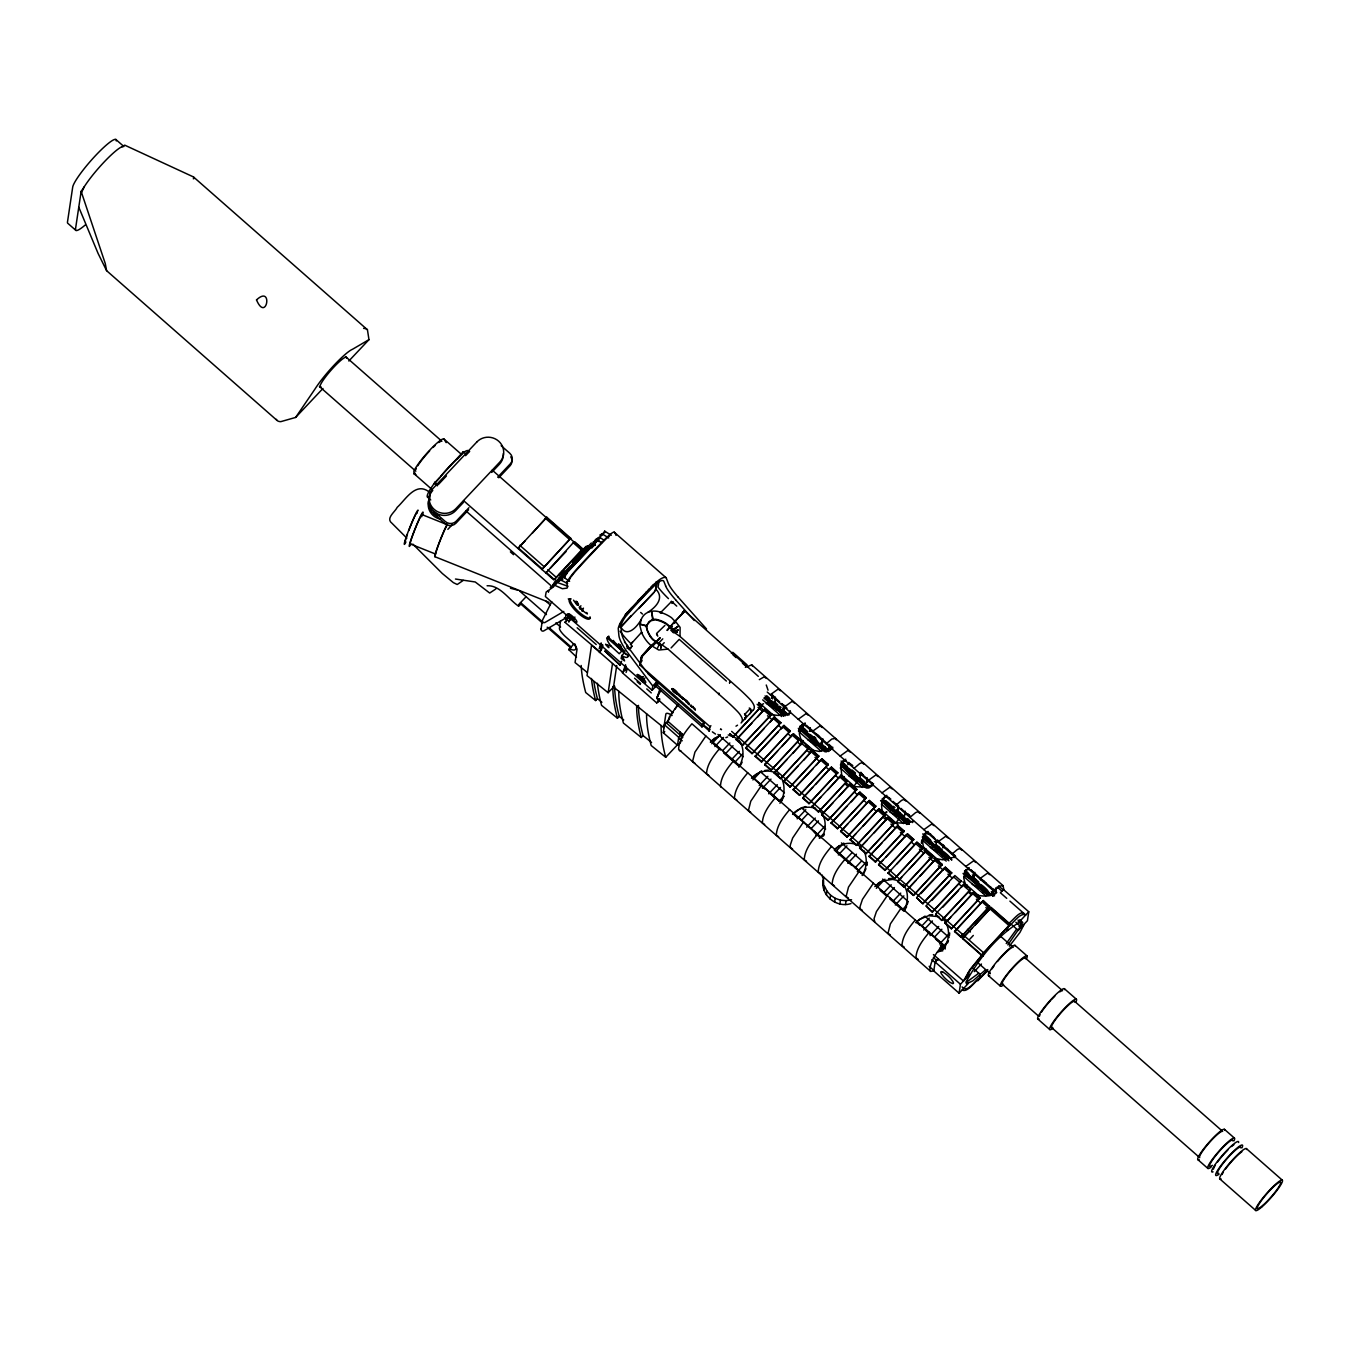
<?xml version="1.0" encoding="UTF-8"?>
<svg xmlns="http://www.w3.org/2000/svg" width="1350" height="1350" viewBox="0 0 1350 1350"><rect width="100%" height="100%" fill="white"/><g stroke="black" fill="none" stroke-linecap="round" stroke-linejoin="round"><path stroke-width="1.5" d="M1003.793 889.346L1003.033 885.617L751.731 664.841L745.369 667.373M709.087 731.329L710.016 726.688L640.086 665.246L641.756 656.775L651.594 645.739L658.766 650.025L668.048 649.114L727.211 701.578A46.558 10.463 43.3 0 1 736.813 710.775L737.319 711.298A7.982 1.789 43.3 0 1 739.462 713.745L739.8 714.201A17.398 3.915 43.3 0 1 742.331 719.415A68.563 15.424 43.3 0 1 741.926 722.014L741.099 722.959M646.447 627.615L646.616 625.624L640.271 624.257L646.583 626.147M832.461 747.512L830.115 750.347L831.465 747.056M850.989 903.572C836.409 908.516 819.686 894.628 823.348 879.289M822.909 884.672L823.787 877.23M579.876 555.458L581.226 553.821M553.23 584.364L555.137 581.276M675.051 691.875L676.232 691.942M921.392 843.429L921.746 839.903M867.004 865.046L867.324 862.194M949.388 935.854L949.708 933.002M573.834 561.026L576.45 558.883L573.109 562.41L578.762 555.981L577.817 556.673M348.84 361.007L368.972 339.66L367.436 329.771L193.472 176.934L124.706 145.142L122.023 146.711A32.602 4.911 -48.7 0 0 84.274 186.739L81.135 191.363L75.516 228.96A32.602 4.911 -48.7 0 0 85.269 224.961M429.368 497.002A30.881 4.641 -48.7 0 1 434.143 483.553L463.269 451.676L466.239 454.292M463.269 451.676L463.337 452.587A30.881 4.641 -48.7 0 1 468.501 452.014M570.729 538.262L541.907 569.447L570.729 538.262L546.801 517.236L517.978 548.421L525.15 540.81M546.801 517.236L532.339 533.183M545.889 572.957L573.227 542.751L574.729 541.772L582.694 548.775L553.871 579.96L463.523 500.58M541.046 629.117L542.312 620.663M548.336 591.688L548.505 590.659M550.901 588.398L551.154 586.761L554.175 584.736A70.47 3.999 -45.9 0 0 559.373 580.787L594.439 543.864M552.369 587.368L552.926 584.854M560.554 620.882L559.423 628.492A9.703 2.177 43.3 0 0 566.241 637.318L571.236 641.706A8.859 1.991 43.3 0 1 577.007 649.451L575.049 662.563L587.284 672.469M566.629 621.034L567.726 618.739M572.788 619.363C578.914 621.844 564.908 611.229 572.788 619.363L574.931 617.085M576.517 657.045L568.974 649.822L573.733 643.866M568.974 649.822L570.932 646.836L548.91 627.48M593.139 544.134L593.477 541.873M591.57 645.148L587.014 675.608L608.141 692.719L613.524 687.015L616.731 665.55M608.141 692.719L612.512 663.542M620.224 627.193L620.764 623.531M621.236 623.514L620.747 626.822C626.67 638.128 636.896 627.362 641.233 619.414C644.743 610.521 655.189 609.255 662.783 613.153A36.197 34.948 12.1 0 1 666.748 614.841L667.997 615.499A34.459 33.261 12.1 0 1 671.558 617.726L674.966 621.304L684.99 611.212L758.312 676.35M641.537 632.441L642.583 634.567A36.197 34.948 12.1 0 0 644.676 638.246L645.469 639.394A34.459 33.261 12.1 0 0 648.084 642.634L651.173 645.773L655.661 641.621L652.303 638.533A27.624 26.595 8.5 0 1 650.329 635.901L650.312 635.867M639.697 665.027L641.385 656.454L651.223 645.418M641.166 661.922L641.722 658.277M640.794 678.898L639.107 676.316L643.731 681.008L640.778 679.084L642.954 676.62M655.56 585.613L656.1 581.934M620.274 627.429L653.737 592.633L655.476 589.95L656.623 582.407M658.901 581.749L658.074 587.216A25.954 4.388 42.8 0 0 668.469 598.624M651.577 645.823L656.033 641.942L661.011 644.676L660.892 648.388L660.673 644.692L661.702 644.676L668.048 649.114M652.759 639.765L655.661 641.621M656.033 641.942L658.884 644.743M660.251 612.967L671.338 601.729M664.234 642.684L661.584 645.502L658.834 642.853M567.827 586.237L556.504 582.238L553.449 586.913L546.159 592.026L545.366 596.514L652.134 690.289L652.759 686.002L657.045 681.48L646.245 671.473L629.488 648.962A41.141 11.863 43.9 0 1 621.489 632.728M657.923 684.146L658.058 683.286M666.984 630.129L684.636 610.892L683.792 612.107M667.356 630.45L675.051 620.916M670.781 630.18L673.532 632.829M674.696 623.379L675.067 620.848L680.113 627.396L679.995 636.441L739.159 688.905A46.558 10.463 43.3 0 1 748.761 698.102L749.267 698.625A7.982 1.789 43.3 0 1 751.41 701.072L751.748 701.528A17.398 3.915 43.3 0 1 754.279 706.742A68.563 15.424 43.3 0 1 753.874 709.341L753.047 710.286M677.531 745.267L678.712 737.319L681.834 733.59L680.501 742.534L677.531 745.267L663.289 732.763L664.47 724.815L669.127 719.449M667.356 722.756L669.448 716.749L677.869 704.649M672.621 690.036L672.823 688.77M673.262 689.006L672.975 690.609L675.827 692.989L673.026 690.559M675.759 693.056L675.979 691.942L676.839 693.36M678.763 695.166L678.881 694.305L680.67 696.212M680.805 696.971L678.831 694.609L680.636 696.431M680.822 696.144L678.122 693.377L677.852 694.794L680.754 697.224M684.821 699.638C687.977 702.388 687.943 700.886 686.576 702.439L684.889 699.587L685.986 700.566M680.012 733.877L680.265 732.189M695.402 710.201L694.524 708.159M648.051 673.819L704.076 722.976L703.755 725.051L702.067 726.857L654.699 685.226M729.861 734.181L733.033 736.965L761.839 705.949L758.666 703.164M742.517 745.301L771.238 714.842L742.517 745.301L736.189 739.749L764.994 708.733C770.648 717.238 782.139 716.428 790.222 712.631L789.008 714.217M745.689 748.086L774.495 717.069L780.823 722.621L752.017 753.654L745.689 748.086L764.353 728.291M752.017 753.654L780.823 722.621M733.033 736.965L761.839 705.949M755.173 756.422L783.979 725.406L790.307 730.974L761.501 761.991L755.173 756.422L778.157 732.054M757.738 716.901L764.994 708.733M769.635 700.161L769.888 698.473L766.716 695.706M761.501 761.991L790.307 730.974M771.761 697.967L772.284 694.389M764.674 764.775L793.479 733.742L799.808 739.311L771.002 770.327L764.674 764.775L777.6 751.056M774.647 702.54L775.457 697.174M770.091 722.199L774.495 717.069M771.002 770.327L799.808 739.311M774.174 773.111L802.963 742.095L809.308 747.647L780.502 778.663L774.174 773.111L787.084 759.409M783.877 712.665L784.941 705.51M785.464 714.049L785.717 712.378M781.026 729.017L783.979 725.406M780.502 778.663L809.308 747.647M783.658 781.447L812.464 750.431L818.792 755.983L789.986 787.016L783.658 781.447L798.019 766.226M781.903 746.499L793.479 733.742M789.986 787.016L818.792 755.983M801.276 727.954L801.529 726.283L807.857 731.835M793.159 789.784L821.964 758.767L828.292 764.336L799.487 795.352L793.159 789.784L813.257 768.471M802.862 729.337L803.672 723.971M802.963 742.095L792.838 753.317M804.448 730.738L804.701 729.067M799.487 795.352L828.292 764.336M809.73 731.329L810.27 727.751M802.642 798.137L831.448 767.104L837.776 772.673L808.971 803.689L802.642 798.137L812.7 787.472M812.464 750.431L803.773 760.134M808.971 803.689L837.776 772.673M820.277 744.643L820.513 742.956L828.428 749.908M812.143 806.473L840.949 775.457L847.277 781.009L818.471 812.025L812.143 806.473L820.749 797.327M821.846 746.027L822.926 738.872M816.126 765.416L821.964 758.767M825.019 748.811L825.272 747.124M818.471 812.025L847.277 781.009M828.714 748.001L829.254 744.441M821.627 814.809L850.433 783.793L856.761 789.345L827.972 820.378L821.627 814.809L833.119 802.626M815.569 784.417L831.448 767.104M827.972 820.378L856.761 789.345M831.127 823.146L859.933 792.129L866.261 797.698L837.456 828.714L831.127 823.146L846.923 806.406M827.938 789.716L840.949 775.457M823.939 889.987L823.483 880.824M844.003 765.484L844.256 763.813M826.352 894.898L826.926 891.051L824.513 886.14M837.456 828.714L866.261 797.698M829.997 899.049L830.571 895.202L826.926 891.051M840.628 831.499L869.434 800.466L875.762 806.034L846.956 837.051L840.628 831.499L847.8 823.871M850.433 783.793L838.873 796.534M834.604 902.154L835.178 898.307L830.571 895.202M846.956 837.051L875.762 806.034M839.886 904.011L840.459 900.163L835.178 898.307M850.112 839.835L878.918 808.819L885.246 814.371L856.44 845.387L850.112 839.835L855.866 833.743M859.832 779.389L860.895 772.234M851.226 801.833L859.933 792.129M845.471 904.5L846.062 900.653L851.563 899.724M864.574 783.557L864.827 781.886L860.068 777.718M856.44 845.387L885.246 814.371M866.43 783.152L867.223 777.786M859.612 848.171L888.418 817.155L894.746 822.707L865.941 853.74L859.612 848.171L866.784 840.561M850.669 820.834L869.434 800.466M865.941 853.74L894.746 822.707M869.096 856.508L897.902 825.491L904.23 831.06L875.424 862.076L869.096 856.508L882.022 842.805M863.038 826.133L878.918 808.819M883.558 800.246L883.811 798.559M875.424 862.076L904.23 831.06M878.597 864.861L907.403 833.827L913.731 839.396L884.925 870.412L878.597 864.861L882.9 860.288M873.973 832.95L888.418 817.155M884.925 870.412L913.731 839.396M896.214 811.367L896.467 809.679L904.382 816.632M888.097 873.197L916.886 842.181L923.231 847.733L894.426 878.749L888.097 873.197L890.966 870.142M897.801 812.751L898.611 807.384M899.387 814.134L899.64 812.464M884.891 839.767L897.902 825.491M894.426 878.749L923.231 847.733M904.399 816.514L905.192 811.164M897.581 881.533L926.387 850.517L932.715 856.069L903.909 887.102L897.581 881.533L901.884 876.96M907.403 833.827L913.646 839.953M903.909 887.102L932.715 856.069M907.082 889.869L935.888 858.853L942.216 864.422L913.41 895.438L907.082 889.869L915.688 880.74M916.886 842.181L923.147 848.289M913.41 895.438L942.216 864.422M916.65 897.666L922.894 903.774L951.699 872.758L945.371 867.189L918.338 895.404L916.65 897.666L922.894 903.774M909.073 869.349L926.387 850.517M926.151 906.002L932.394 912.127L961.2 881.094L954.872 875.543L927.821 903.757L926.151 906.002L932.394 912.127M935.769 846.112L936.579 840.746M920.008 876.167L935.888 858.853M938.942 848.897L939.195 847.209M935.634 914.338L941.895 920.464L970.684 889.431L964.356 883.879L937.322 912.094L935.634 914.338L941.895 920.464M920.886 893.649L945.371 867.189M937.929 960.457L938.166 958.787L935.128 962.01L933.778 970.954L959.108 993.195L968.254 983.492L966.668 982.091L978.784 973.198M945.051 923.248L973.856 892.215L980.184 897.784L951.379 928.8L945.051 923.248L950.788 917.139M951.379 928.8L980.184 897.784M954.551 931.584L983.357 900.551L989.601 906.677L960.879 937.136L954.551 931.584L983.357 900.551M964.356 883.879L967.444 887.22M960.879 937.136L989.685 906.12M962.449 938.537L991.254 907.504L1010.256 924.193L981.45 955.209L962.449 938.537L972.506 927.872M973.755 879.474L974.818 872.319M975.324 880.858L975.577 879.188M955.108 912.583L973.856 892.215M959.108 993.195L960.441 984.251L969.587 974.548L968.017 973.164M978.497 883.642L978.75 881.972L972.422 876.403M981.45 955.209L1010.256 924.193M991.153 894.763L991.406 893.092L994.562 895.86M975.375 924.817L991.254 907.504M992.739 896.147L993.802 889.009M1006.729 898.341L1000.401 892.772L1003.455 889.532L1028.767 911.773L1027.434 920.717L1018.271 930.437L1011.943 924.868M623.666 659.171L621.759 655.543L624.594 660.926L621.135 658.462L621.81 655.56L624.426 652.776L628.526 655.948M718.909 693.411L718.656 694.541L718.942 693.225M729.456 682.965L729.877 681.767L729.641 682.914M646.481 626.771L646.819 625.117M654.733 591.266L655.526 589.748M556.504 582.238L555.981 584.229L550.243 587.638M783.776 796.466L781.026 802.406M865.991 868.708L863.258 874.648M947.7 942.823L948.223 940.95M965.014 979.391L970.785 969.131L983.509 953.505M1024.38 923.957L1019.891 932.529L1009.395 946.181M907.099 904.821L908.077 901.766M840.409 764.977L844.003 759.864L845.826 759.257M881.516 801.09L885.111 795.977L886.95 795.369M922.624 837.219L925.003 833.692L930.572 833.962M568.553 615.026L567.135 619.161L569.346 614.385M570.358 617.321L568.738 622.063L570.004 620.021L569.126 620.916M599.147 648.776L601.172 642.887M600.041 647.882L601.374 643.95M599.94 652.371L602.623 644.558M601.492 649.519L602.826 645.604M620.173 665.246L604.986 651.122L620.173 665.246L621.54 661.298M625.556 664.706L622.873 672.519L593.055 646.464M624.426 669.667L625.776 665.752M624.645 670.714L625.978 666.816M626.079 672.435L627.429 668.503M659.964 689.006L656.876 698.017L659.627 691.706M659.104 699.114L658.159 701.848L659.053 700.954M80.713 194.197L84.274 186.739M415.817 469.631L416.239 468.467M446.158 442.631L443.897 438.952A22.916 3.442 -48.7 0 0 429.773 450.107A22.916 3.442 -48.7 0 0 414.298 470.34L413.775 471.808L415.851 474.761L413.826 473.513L431.494 489.038M600.159 652.117L564.975 622.333L566.848 619.599M659.678 700.076L656.724 702.945L622.316 672.705L625.691 668.672M656.724 702.945L659.475 699.334M1007.826 944.949L1020.6 926.438L1021.393 921.122C997.886 934.757 978.868 958.365 965.925 982.209L966.482 983.846L973.046 980.758L985.196 970.093M581.783 608.546L581.614 608.968A11.002 3.308 46.8 0 1 580.956 608.31M798.441 731.092L799.284 728.865M641.233 619.414L639.866 625.607L641.959 633.572M646.734 625.742L648.861 621.793L653.13 619.211L651.679 612.158L652.59 619.279L655.678 619.262A32.113 30.915 8.5 0 1 659.188 620.156L659.273 620.19A29.194 28.097 8.5 0 1 663.491 621.877L663.542 621.894A27.624 26.595 8.5 0 1 666.444 623.548L669.938 626.484M669.414 718.403L669.988 717.053M621.793 655.661L621.793 655.627A14.091 4.016 43.9 0 0 627.986 654.919M657.248 648.489L659.391 644.389M619.633 624.341L619.869 623.818A18.276 5.67 -51 0 1 622.958 618.486L623.903 617.119A18.006 5.586 -51 0 1 627.075 613.102A183.684 56.936 -51 0 1 640.963 597.78A183.684 56.936 -51 0 1 655.071 583.403A18.006 5.586 -51 0 1 658.479 580.449L659.559 579.656A18.276 5.67 -51 0 1 663.424 577.631L663.744 577.547A20.925 6.48 -51 0 1 665.601 577.462A9.096 2.818 -51 0 1 666.276 578.053L668.267 583.251A41.141 6.75 42.8 0 0 678.274 597.274M630.399 644.625L641.571 632.34M597.021 540.759L595.181 542.16M581.816 554.934L580.399 555.829M559.862 580.584L560.267 579.538M560.891 580.129L560.959 580.483M566.899 572.704L560.554 579.234M618.435 644.423L618.165 646.11A7.796 1.232 -46.8 0 0 619.903 645.182M620.966 646.802L620.696 648.489A7.796 1.232 -46.8 0 0 621.81 647.983M551.762 601.695L542.413 620.325A1.806 1.738 8.5 0 0 544.894 622.519L563.811 611.432M738.821 767.154C743.799 759.139 744.947 747.512 738.602 739.935M739.918 766.294L742.146 762.227M779.929 803.284C784.519 796.028 785.413 786.493 781.785 778.646M862.144 875.509C866.734 868.269 867.645 858.735 864 850.888M904.365 910.761L906.592 906.694M580.196 606.774L579.572 608.833A7.796 1.249 -46.9 0 0 581.091 608.192M582.727 609.154L582.103 611.196A7.796 1.249 -46.9 0 0 583.048 610.926M558.309 581.462L557.347 580.483L558.225 579.471M625.792 669.043L624.881 670.359M591.334 542.987L581.259 553.787M822.606 836.443C826.369 828.377 826.403 817.543 819.788 810.877M823.601 835.785L824.377 834.469M904.838 908.685C908.314 901.125 908.736 891.017 903.049 884.419M1016.702 929.036L1006.239 943.566M683.809 699.401L682.358 697.511M647.19 624.628L650.886 620.696L655.577 619.869A32.113 30.915 8.5 0 1 659.087 620.764L659.171 620.798A29.194 28.097 8.5 0 1 663.407 622.502L663.441 622.519A27.624 26.595 8.5 0 1 666.343 624.156L669.853 627.109M815.046 745.403L816.834 742.551M859.612 777.921L853.959 786.274M982.597 892.586L984.369 889.734M671.962 713.559L673.312 711.467M642.381 655.577L651.122 645.874M78.772 207.174L98.094 253.446L106.616 270.692L276.936 420.323A18.461 8.083 -40.2 0 0 280.817 421.639L295.633 417.437L314.82 389.289A32.602 4.911 -48.7 0 1 352.569 349.245L368.972 339.66M684.72 699.941L681.868 698.136M631.817 642.988L632.61 641.841M559.052 574.982L563.051 572.282L564.131 569.599M895.843 823.061L898.83 818.994M674.899 709.189L678.696 704.16M922.978 903.217L951.699 872.758M932.479 911.554L961.2 881.094M941.963 919.907L970.684 889.431M589.596 547.965L590.76 546.784M590.203 547.459L589.494 548.184L590.912 547.239M597.071 540.506L594.894 543.223M683.1 612.141L683.792 611.229L681.936 613.136M572.501 564.081L571.894 565.009L572.619 564.536M581.344 555.559L582.812 553.77L580.989 555.154M560.115 579.369L559.389 580.112L561.651 578.627L560.199 580.044M566.544 573.176L565.228 574.695M672.081 688.837L673.616 689.192A3.78 0.844 43.3 0 1 677.7 693.765L677.734 693.799A3.78 0.844 43.3 0 1 673.346 690.947L672.047 688.804M687.707 703.367C686.509 700.684 690.964 705.493 688.146 702.979M731.16 758.784L738.669 765.366L732.527 760.084M804.06 724.646L805.292 723.043L801.664 725.338L806.827 725.406M779.676 801.326L772.318 794.863L775.929 798.373M831.533 748.794L832.764 747.174M813.392 831.026L820.901 837.591L813.611 831.246M873.568 783.624L871.239 786.459L872.64 784.924L872.438 782.899M855.866 868.118L861.638 873.433M889.616 898.02L902.745 909.546M944.089 945.844L916.734 921.847M570.78 567.354L570.071 568.029M781.447 711.484L777.988 710.64A8.674 1.957 43.3 0 1 771.66 705.071L768.791 700.363L772.251 701.207A8.674 1.957 43.3 0 1 778.579 706.759L784.62 714.251M799.757 726.3L800.432 728.156L799.419 728.528M819.416 744.846L815.974 744.002A8.674 1.957 43.3 0 1 809.646 738.433L806.76 733.725L810.219 734.569A8.674 1.957 43.3 0 1 816.548 740.121L819.416 744.846L825.744 750.398M845.033 766.699L848.188 767.931A8.674 1.957 43.3 0 1 854.516 773.483L857.402 778.208L853.942 777.364A8.674 1.957 43.3 0 1 847.614 771.795L844.864 767.846M865.35 786.966L864.034 783.371L867.173 784.603A8.674 1.957 43.3 0 1 870.396 787.084M892.502 806.844L895.371 811.569L891.911 810.726A8.674 1.957 43.3 0 1 885.583 805.157L882.714 800.449L886.174 801.292M906.069 823.399A8.674 1.957 43.3 0 1 904.584 821.846L901.699 817.121L905.158 817.965A8.674 1.957 43.3 0 1 909.984 821.964M930.471 840.206L933.339 844.931L929.897 844.087A8.674 1.957 43.3 0 1 923.569 838.519L922.303 837.017M948.881 860.76A8.674 1.957 43.3 0 1 942.553 855.208L939.668 850.483L943.127 851.327A8.674 1.957 43.3 0 1 949.455 856.896L951.649 859.748M965.351 870.328A8.674 1.957 43.3 0 1 968.473 873.399L971.325 878.293L967.866 877.449A8.674 1.957 43.3 0 1 963.022 873.45M989.297 895.337L986.85 894.122A8.674 1.957 43.3 0 1 980.522 888.57L977.653 883.845L981.096 884.689A8.674 1.957 43.3 0 1 987.424 890.257L990.309 894.966M642.161 656.792L641.166 658.007L642.06 657.079M684.332 610.926L683.505 611.921L684.703 611.128M596.717 540.979L592.717 545.4M573.278 563.153L571.033 565.869L573.446 563.811M559.862 579.403L565.886 573.109M560.132 579.656L561.431 577.851M561.06 579.066L560.031 580.416L565.684 574.982M580.567 556.487L582.086 554.85M567.067 573.413L565.599 575.049M561.634 578.728L563.051 576.973M670.309 626.805L671.119 627.514L672.047 626.467L671.085 627.497L673.532 630.298L678.122 626.366L673.026 629.505L673.363 630.332M801.512 725.304L799.335 733.776L801.816 743.124M799.706 727.599L802.879 723.752M844.003 759.864L840.814 765.551L841.809 776.267M965.959 869.788L963.782 878.259L966.246 887.608M705.864 736.037L694.929 752.153L692.533 761.552L694.845 763.172M719.82 748.305C713.762 755.595 706.995 763.965 706.506 773.82L708.801 775.44M733.792 760.556C727.717 767.863 720.951 776.233 720.461 786.088L721.237 787.438M747.748 772.824C741.69 780.131 734.906 788.501 734.417 798.356L736.729 799.959M761.704 785.092L750.769 801.225L748.389 810.624L750.684 812.227M810.017 751.866L812.076 749.469M775.676 797.361C769.601 804.667 762.834 813.038 762.345 822.892L764.657 824.496M789.632 809.629C783.574 816.936 776.79 825.289 776.301 835.144L778.612 836.764M803.587 821.897L792.653 838.013L790.29 845.049L790.273 847.412L792.585 849.032M817.56 834.148C811.502 841.455 804.718 849.825 804.229 859.68L806.541 861.3M831.516 846.416C825.458 853.723 818.674 862.093 818.184 871.948L820.496 873.551M845.471 858.684C839.413 865.991 832.646 874.361 832.157 884.216L834.469 885.819M859.444 870.952L848.509 887.085L846.112 896.484L848.424 898.088M873.399 883.221L862.464 899.353L860.102 906.39L860.068 908.752L862.38 910.356M887.372 895.489L876.42 911.604L874.058 918.658L874.817 922.371M901.327 907.757L890.392 923.873L887.996 933.272L890.308 934.892M915.283 920.008C909.225 927.315 902.441 935.685 901.969 945.54L904.264 947.16M929.256 932.276C923.181 939.583 916.414 947.953 915.924 957.808L918.236 959.411M964.845 871.273L969.165 867.611M558.782 579.876L558.242 580.584L572.4 565.633L570.763 567.152M638.904 608.513L652.944 593.595M671.119 627.514L672.047 626.467M574.341 563.355L571.252 567.169L583.858 554.006M579.538 557.634L581.175 555.93M560.739 578.964L562.764 576.821M590.541 546.784L591.502 545.957M591.03 547.256L592.768 545.366M591.435 547.644L592.296 546.716M592.583 547.712L591.334 546.514L595.519 542.177L561.246 578.424L564.047 575.842M601.256 649.822L599.383 652.556M912.347 822.572L913.393 821.424M563.912 576.062L564.638 575.201L563.642 576.264M579.994 557.263L575.539 561.904M591.317 545.923L592.38 545.012M562.68 577.26L560.233 579.69A68.259 3.881 -45.9 0 1 555.744 583.082M760.928 705.021L763.56 703.721M800.786 742.146L802.676 740.441L802.035 741.133M841.894 778.258L843.801 776.554M937.406 952.172L941.659 950.586L945.472 946.89L944.376 947.751C949.691 939.263 950.501 926.792 943.127 919.232M941.659 950.586L943.549 948.881M884.25 813.375L886.562 811.856M924.126 850.5L926.201 849.032M965.233 886.612L967.309 885.144M295.633 417.437L322.954 388.462M434.346 483.519L440.083 477.428M457.312 459.152L463.067 453.06M438.227 484.667L446.428 475.976M465.581 455.659L469.682 451.322M463.438 502.419L455.693 510.621A15.441 14.867 8.5 0 1 433.907 511.498L433.603 513.557L445.061 523.631A7.712 7.425 8.5 0 0 455.962 523.192L468.619 509.76M491.704 472.416L499.449 464.214A15.441 14.867 8.5 0 0 503.381 453.516M447.862 529.352L452.031 524.914M468.939 507.701L456.266 521.134A7.712 7.425 8.5 0 1 445.365 521.572L433.907 511.498A15.441 14.867 8.5 0 1 432.759 490.472M497.678 477.208L510.351 463.776A7.712 7.425 8.5 0 0 509.777 453.263L501.171 445.702M498.774 477.782L510.03 465.834A7.712 7.425 8.5 0 0 510.773 456.823M550.209 568.384L566.004 551.627M518.788 604.496L526.163 596.666M487.08 585.765C500.04 584.989 508.984 599.822 518.535 606.116L521.404 603.062M555.306 578.441L586.086 546.345M572.889 562.208L576.45 558.883M577.969 556.824L579.741 555.491L577.311 557.533M583.774 552.369L589.022 546.784M592.414 544.202L594.034 542.683L592.228 544.928M595.569 539.561L602.167 535.241L604.682 531.141L611.28 535.258M581.496 556.116L593.207 543.696M595.738 542.498L600.362 537.756L604.176 540.304M553.956 584.938L562.376 588.718L567.051 588.111A19.727 5.619 43.9 0 0 566.933 584.061L566.679 583.419A10.496 5.94 -55.8 0 1 566.494 582.795L569.396 579.673A14.782 2.228 -48.7 0 1 569.818 578.914A13.382 2.008 -48.7 0 1 570.426 577.935M637.605 601.239L639.782 598.911M629.083 610.487L631.969 607.433M639.174 599.771L642.06 596.717M650.717 587.537L653.602 584.483M625.168 615.431L635.259 604.733M638.145 601.661L654.834 583.993M620.764 627.311L631.26 615.6M647.966 612.292C656.758 606.589 664.217 597.797 656.049 589.376L657.045 582.609L655.594 583.301M624.426 652.776L622.046 650.751L619.228 653.737L611.314 646.414A14.091 4.016 43.9 0 1 609.103 637.014M581.192 665.483A633.403 142.425 43.3 0 0 585.714 692.533L595.637 700.549L597.426 698.659A633.403 142.425 43.3 0 1 593.882 681.733M644.946 653.147L651.493 646.194M642.246 656.235L651.594 646.329M655.577 642.229L659.863 637.689M653.569 645.266L660.217 638.01M658.8 643.056L662.783 638.837M640.778 679.084L642.921 676.806M671.102 647.916L679.236 639.343L726.401 681.058M642.735 680.383L644.878 678.105M597.409 683.286A633.403 142.425 43.3 0 0 601.577 705.375L617.456 718.217L619.245 716.327A633.403 142.425 43.3 0 1 614.638 686.104M657.197 684.146L658.361 682.914M657.011 684.399L654.919 686.61L657.045 681.48M652.134 690.289L656.775 685.378M675.608 691.436L676.232 692.668M675.996 691.841L673.92 690.998L673.194 689.057M675.051 691.352L675.928 691.892M618.806 691.284A633.403 142.425 43.3 0 0 623.413 723.043L641.267 737.488L643.056 735.598A633.403 142.425 43.3 0 1 638.449 705.375M684.923 699.317L687.926 701.983M688.011 702.911L688.601 704.244M689.394 703.856L688.736 703.08M689.175 704.7L687.96 703.164L688.972 704.194M691.403 705.426L691.2 705.257M690.795 705.746L691.723 706.86L690.964 705.881M691.605 706.523L690.289 705.358M692.685 707.4L691.014 705.493M694.558 708.581L694.642 709.543M646.583 713.762A633.403 142.425 43.3 0 0 651.189 745.521L665.719 757.283L677.194 745.099M704.076 722.976L702.371 724.764A9.332 1.401 -48.7 0 0 702.067 726.857M709.999 726.773L710.91 725.726M711.737 743.783L720.36 734.636M714.909 746.567L723.516 737.421M742.534 721.373L753.283 709.965M722.672 750.6L729.844 742.989M736.189 739.749L751.984 722.992M725.827 753.384L733.016 745.757M732.156 758.936L739.344 751.326M735.328 761.721L742.5 754.11M752.878 779.929L761.501 770.783M759.206 785.481L767.829 776.351M762.379 788.265L770.985 779.119M768.707 793.817L777.313 784.688M773.297 795.083L780.486 787.472M779.625 800.634L783.945 796.078M797.175 818.842L805.798 809.713M801.782 820.108L807.519 814.016M806.676 827.179L815.299 818.049M811.283 828.444L818.454 820.834M816.159 835.532L824.783 826.386M819.332 838.299L823.635 833.743M836.595 850.686L843.767 843.075M838.316 854.989L846.939 845.842M846.079 859.022L851.833 852.93M847.817 863.325L856.423 854.196M855.579 867.358L861.317 861.266M857.301 871.661L865.924 862.532M885.769 857.233L905.884 835.92M896.704 864.051L913.933 845.775M876.302 888.351L884.908 879.204M884.064 892.384L891.236 884.773M887.22 895.168L894.409 887.558M893.548 900.72L900.737 893.109M895.286 905.023L903.892 895.894M903.049 909.073L905.918 906.019M931.804 900.467L949.033 882.191M922.033 925.746L929.222 918.135M942.739 907.284L958.534 890.528M923.754 930.049L932.377 920.919M930.099 935.618L938.706 926.471M934.689 936.866L941.878 929.256M939.583 943.954L948.206 934.808M948.493 940.646L941.237 948.814L942.739 947.683M969.806 939.161L973.316 935.432M1028.767 911.773L1019.621 921.493L1018.035 920.109M974.244 971.612L981.433 964.001M1018.98 926.606L1022.794 922.573L1019.638 919.789M987.761 969.57L977.619 980.792L987.643 970.633M593.814 544.269L594.861 543.409M954.501 857.537L954.653 855.124M577.058 560.368L578.576 558.782M562.157 576.838L564.148 574.779M592.498 545.197L594.489 543.156M562.646 577.294L564.283 575.505M563.389 576.636L565.211 574.526L563.929 575.691M593.933 545.029L594.928 543.999M564.553 575.775L562.579 577.817M564.182 577.412L565.178 576.366M595.283 542.767L594 543.797L595.266 544.995M595.063 542.953L596.616 541.434M595.299 542.953L595.958 542.092M658.867 699.773L659.762 698.861M593.325 544.016L595.974 541.198M593.443 544.573L591.519 546.497M593.713 544.388L594.709 543.358M593.544 544.658L590.068 547.813M594.118 544.776L595.114 543.746M751.477 778.275L760.658 771.609M834.806 849.639L839.616 845.539M874.8 886.629L880.723 881.651M875.914 885.769L878.04 883.609M919.147 919.738L915.924 922.759L917.021 921.881M979.948 977.366C975.611 980.269 968.423 991.373 963.681 988.335L962.094 986.951M714.673 738.079L710.353 742.163L719.55 735.497M753.756 775.963C760.523 770.192 771.474 769.163 778.68 774.765M835.987 848.205C842.737 842.434 853.706 841.404 860.895 847.007M918.202 920.43L925.104 916.093M596.362 541.637L597.24 540.81M574.104 563.321L575.741 561.617M562.444 577.597L559.541 580.078M597.004 541.013L597.949 540.135L599.231 541.367M664.909 625.421L656.623 633.437L657.788 636.188M770.31 694.744L778.123 689.124L780.435 690.727M784.283 707.012L792.079 701.376L794.391 702.996M798.238 719.28L806.051 713.644L808.346 715.264M812.194 731.548L820.007 725.912L822.319 727.532M826.166 743.799L831.803 739.041L835.498 738.433L836.274 739.783M840.122 756.067L847.935 750.448L850.23 752.051M854.077 768.336L859.714 763.577L861.891 762.716L864.202 764.319M868.05 780.604L875.846 774.984L878.158 776.587M882.006 792.872L889.819 787.236L892.114 788.856M895.978 805.14L901.597 800.364L903.774 799.504L906.086 801.124M909.934 817.408L915.57 812.633L917.73 811.772L920.042 813.392M923.889 829.659L931.702 824.04L933.998 825.643M937.862 841.928L945.658 836.308L947.97 837.911M951.817 854.196L957.454 849.437L959.614 848.576L961.926 850.179M965.773 866.464L973.586 860.844L975.881 862.447M979.746 878.732L987.542 873.096L989.854 874.716M1008.973 923.13C1012.888 920.7 1020.06 910.035 1024.127 913.629M597.594 540.439L598.995 541.603M572.856 564.486L574.509 562.815M591.182 547.729L592.076 546.868M565.481 574.425L566.376 573.581M561.448 580.095L562.326 579.234M578.509 605.526A11.002 3.308 46.8 0 1 576.18 602.083L576.298 601.763A11.002 3.308 46.8 0 0 578.424 604.986M578.357 604.597A9.602 2.886 46.8 0 1 577.041 602.522L577.159 602.235M566.173 621.506L564.975 622.333M586.508 546.851L586.491 546.598A12.201 1.502 42.4 0 1 586.592 546.531L585.866 547.358A12.201 1.502 42.4 0 1 585.866 547.358M576.534 558.36L578.694 556.419M555.508 579.521L556.841 581.31M731.362 653.451L732.814 652.337L747.056 664.841L745.605 665.955L742.433 663.188M663.289 732.763L664.74 731.633M759.324 679.641L764.151 676.856L766.462 678.459M463.286 580.382L457.228 584.499L453.414 582.66L442.294 573.48L412.813 544.084M495.855 588.938L489.679 593.038L475.251 581.985L455.456 579.032M673.144 629.809L678.122 626.366M552.707 585.107L555.913 582.862A67.551 3.831 -45.9 0 0 560.368 579.504M749.621 713.931L750.246 713.391A68.563 15.424 43.3 0 0 750.904 710.319A17.398 3.915 43.3 0 0 750.364 708.429L745.183 713.931A17.398 3.915 43.3 0 1 745.723 715.821A68.563 15.424 43.3 0 1 745.318 718.419L744.592 717.677M744.542 719.314L745.166 718.774A68.563 15.424 43.3 0 0 745.774 716.074L745.774 715.77A7.104 1.603 43.3 0 0 744.491 713.779M735.986 726.165L737.522 725.186M599.788 535.089L604.699 532.558L604.682 531.141M592.836 544.928L593.646 546.413M578.424 555.896L579.471 555.221M575.64 558.967L576.636 558.242M557.364 580.534L559.052 579.487M565.987 617.878L543.628 630.973A1.806 1.738 8.5 0 1 541.148 628.779M595.046 540.202L597.527 538.768A70.47 3.999 -45.9 0 1 599.518 538.211L600.362 537.756M593.274 542.059L595.958 540.422A68.259 3.881 -45.9 0 1 597.847 539.798L598.438 539.629M715.618 737.809L719.297 736.172M801.208 807.874L792.585 814.404C797.968 807.773 807.57 805.697 815.518 808.296M578.644 556.116L579.741 555.491M877.989 883.44L883.997 879.964M919.097 919.552L928.446 915.722L938.858 916.65M868.303 787.86L869.299 787.32M598.168 539.831L597.594 540.017A67.551 3.831 -45.9 0 0 595.721 540.641M801.562 741.319L802.862 740.678M842.67 777.431L843.969 776.79M883.778 813.561L886.899 812.076M942.772 949.708L939.229 951.21M831.33 748.744L819.45 751.461L809.173 749.587M872.454 784.856L865.468 787.202L853.538 786.577M913.562 820.986L906.576 823.314L894.662 822.707M954.669 857.098L942.789 859.815L932.513 857.959M992.638 895.674L995.979 893.278L994.41 889.65M727.65 736.948L725.844 737.657M934.352 970.819L930.673 971.426L678.577 749.301C679.067 739.429 685.834 731.076 691.909 723.769L943.211 944.544C937.153 951.851 930.369 960.221 929.88 970.076L930.673 971.426M193.286 178.774L194.265 178.419L193.472 176.934M842.788 761.467L846.332 760.961M928.058 831.482L926.218 832.106C921.139 837.152 922.32 845.539 925.138 851.479M966.127 869.822L969.671 869.316M764.691 770.462L768.251 770.141M929.138 914.929L932.681 914.608M801.765 807.739L805.815 806.574M882.276 881.027L892.671 879.39L897.75 880.537M510.486 588.246L517.59 590.102M907.892 824.276L909.411 823.989M674.224 632.408L677.295 631.986L674.224 632.408L679.995 636.441M122.023 146.711L123.879 146.509L115.864 139.472M567.641 618.486L565.869 618.671A30.881 4.641 -48.7 0 1 566.511 614.402M660.623 690.829A30.881 4.641 -48.7 0 0 657.619 699.283L659.391 699.081M894.004 878.344L888.57 878.631M702.354 724.275L709.965 729.776M765.821 702.726L768.892 702.894M930.268 847.209L933.339 847.361M661.618 645.283L659.306 645.013M690.846 705.459L691.757 706.101M826.048 750.009L829.204 751.241M766.631 703.637L776.166 708.851M807.739 739.749L817.273 744.964M848.846 775.879L858.381 781.093M889.971 811.991L899.589 817.29M931.078 848.121L940.697 853.403M972.186 884.233L981.804 889.515M840.459 900.163L846.062 900.653M679.354 750.651L680.889 750.904M1003.033 885.617L999.338 886.224L993.701 891L767.222 692.027M728.224 734.923L737.572 738.653M682.206 697.326L684.467 699.435M597.628 540.675L602.066 542.531M568.266 598.877L570.459 599.501M627.075 646.127L628.425 647.595L627.109 646.464M428.996 491.839C415.598 481.562 405.641 499.652 397.204 507.33C394.993 512.038 385.408 518.366 391.989 523.277L406.856 538.144M681.294 696.634L684.264 698.962M889.043 797.648L886.275 796.888L883.17 798.221C880.116 805.14 881.702 813.864 887.136 819.163M607.483 644.946L611.398 646.431M782.46 708.142L783.523 708.564A8.201 1.839 43.3 0 0 783.861 706.337L781.667 703.485M811.958 730.485L810.877 730.063A8.201 1.839 43.3 0 0 809.983 731.211M867.831 780.114L868.911 780.536M934.352 841.59L935.432 842.012A8.201 1.839 43.3 0 0 936.309 840.881M972.321 874.952L973.401 875.374A8.201 1.839 43.3 0 0 973.738 873.146L971.544 870.294M991.322 891.641L992.385 892.063A8.201 1.839 43.3 0 0 992.722 889.819L990.529 886.967M422.01 514.603L447.525 524.812A15.795 1.012 -68.2 0 0 441.551 537.131A15.795 1.012 -68.2 0 0 435.78 553.551M410.265 543.932L435.78 554.141M434.818 556.673L549.062 602.37M569.616 581.31L563.338 577.041M586.237 612.495L587.149 612.951M106.616 270.692L105.266 263.537L81.135 191.363M608.715 537.975L602.134 533.841M587.419 613.946L586.693 613.541A13.162 3.341 43.6 0 1 579.184 607.399M778.056 709.914L775.845 708.666L777.853 710.083M818.286 735.851L816.514 734.096M900.923 808.346L904.264 811.451M899.083 817.003L902.931 820.378M942.03 844.459L943.836 845.471M945.844 858.111L940.191 853.116L942.486 854.415M982.631 880.301L986.141 883.221M981.298 889.228L985.146 892.62M660.336 612.36L661.601 613.069M832.309 747.967L829.862 746.752A8.201 1.839 43.3 0 0 829.524 748.98M908.246 814.691L905.816 813.476A8.201 1.839 43.3 0 0 904.922 814.607M922.776 833.861L924.142 834.654M984.201 881.415L981.754 880.2A8.201 1.839 43.3 0 0 981.045 880.183M682.256 740.779L680.889 739.986A8.674 1.957 43.3 0 1 679.337 738.872M560.638 579.909L566.274 582.829A28.249 6.345 43.3 0 0 567.641 583.419M846.045 783.034L850.298 785.7M969.368 891.405C974.565 897.227 999.861 899.083 995.76 887.878M854.719 867.358L861.908 873.568M682.104 698.001L683.353 699.182M715.5 734.062L712.361 731.869M624.949 651.392L615.178 642.803A13.162 3.341 43.6 0 1 613.271 640.423M940.191 853.116L944.038 856.508M782.764 704.447L785.042 706.117M907.234 813.628L909.512 815.299M675.945 692.077L676.839 692.567M613.524 687.015L663.812 727.717L665.82 714.234A17.651 3.966 43.3 0 1 667.879 713.408L668.537 713.593A17.651 3.966 43.3 0 1 671.861 715.196M597.426 698.659L601.898 702.27M619.245 716.327L623.717 719.938M643.056 735.598L651.561 742.483M777.094 799.318L779.406 801.191M671.743 601.627L673.042 602.758L671.304 601.222M622.046 650.751L608.124 636.947A14.074 4.05 43.9 0 1 608.766 636.103M566.494 582.778A8.843 1.333 -48.7 0 1 566.848 582.103A20.554 3.088 -48.7 0 1 568.519 579.437L568.822 578.981A18.208 2.734 -48.7 0 1 572.467 574.121L573.514 572.839A18.208 2.734 -48.7 0 1 576.855 568.974A186.3 28.046 -48.7 0 1 590.912 553.804A186.3 28.046 -48.7 0 1 604.851 539.274A18.208 2.734 -48.7 0 1 608.091 536.169L609.069 535.292A18.208 2.734 -48.7 0 1 612.377 532.778L612.63 532.642A20.554 3.088 -48.7 0 1 613.98 532.102A8.843 1.333 -48.7 0 1 614.216 532.17L666.006 577.665M998.629 885.87L1003.371 890.038L1001.919 891.152L997.177 886.984M732.949 654.851L736.104 657.619M1009.901 901.125L1025.713 915.013C1020.533 911.773 1012.736 923.873 1008.011 927.028L1007.505 930.386L1005.936 929.002M771.356 694.524L779.659 701.916M782.258 704.092L786.999 708.261M807.553 726.317L832.849 748.541M848.661 762.429L851.816 765.214M860.642 773.061L872.404 783.287M892.991 801.394L897.75 805.562M905.445 812.329L908.499 814.995M928.311 832.41L932.884 836.426M937.457 840.442L945.371 847.564M948.088 849.774L955.699 856.474M970.954 869.873L996.772 892.569M941.524 844.172L944.089 846.433M653.737 592.633L653.349 593.106M782.544 709.594L788.873 715.163M841.084 761.029L847.412 766.597M936.022 844.442L942.351 849.994M765.062 695.942L787.219 715.399M799.875 726.519L828.36 751.545M841.016 762.666L869.501 787.674M882.158 798.795L909.056 822.437M923.299 834.941L951.767 859.967M964.44 871.088L992.908 896.113M765.619 697.579L768.791 700.363M800.432 728.156L806.76 733.725M841.573 764.303L844.746 767.087M857.402 778.208L863.73 783.759M895.371 811.569L901.699 817.121M933.339 844.931L939.668 850.483M971.325 878.293L977.653 883.845M764.876 697.697L785.43 715.753M799.673 728.274L826.571 751.899M840.814 764.421L867.713 788.046M881.955 800.55L908.854 824.192M923.096 836.696L948.409 858.938M964.237 872.842L989.55 895.084M763.881 698.051L784.08 715.804M798.306 728.308L825.188 751.933M840.999 765.821L866.312 788.062M880.571 800.584L907.166 823.939M923.923 838.671L946.755 858.718M965.048 874.783L987.846 894.831M1018.237 921.51L1022.844 925.577M762.699 699.857L781.684 716.529M799.082 731.835L821.239 751.292M840.223 767.964L862.38 787.438M881.364 804.111L903.521 823.567M922.506 840.257L946.232 861.097M963.647 876.403L985.787 895.86M1015.858 922.269L1020.6 926.438M758.784 702.456L774.613 716.361M799.926 738.602L814.168 751.106M841.067 774.748L855.309 787.252M880.622 809.494L898.02 824.783M923.349 847.024L939.161 860.929M962.904 881.769L978.716 895.674M758.582 703.721L761.754 706.506M764.91 709.29L771.238 714.842M774.411 717.626L780.739 723.195M783.894 725.962L790.222 731.531M793.395 734.316L799.723 739.867M806.051 745.436L809.224 748.204M813.966 752.372L818.708 756.557M821.88 759.324L828.208 764.893M831.364 767.678L837.692 773.229M840.864 776.014L847.192 781.566M851.934 785.734L856.693 789.919M859.849 792.686L866.177 798.255M869.349 801.039L875.677 806.591M878.833 809.376L885.161 814.928M888.334 817.712L894.662 823.281M897.817 826.048L904.146 831.617M926.302 851.074L932.631 856.642M935.803 859.41L942.131 864.979M945.287 867.763L951.615 873.315M973.772 892.772L980.1 898.341M983.272 901.125L989.601 906.677M991.17 908.061L1010.171 924.75M492.244 470.121L582.322 549.264M670.208 627.429L673.498 631.952M545.316 518.214L569.244 539.241M573.227 542.751L581.209 549.754M757.148 704.295L760.32 707.079M763.492 709.864L769.821 715.416M772.976 718.2L779.304 723.769M782.477 726.536L788.805 732.105M791.961 734.889L798.289 740.441M801.461 743.226L807.789 748.778M810.945 751.562L817.29 757.131M820.446 759.898L826.774 765.467M829.946 768.251L836.274 773.803M839.43 776.587L845.758 782.139M848.931 784.924L855.259 790.492M858.414 793.26L864.743 798.829M867.915 801.613L874.243 807.165M877.416 809.949L883.744 815.501M886.899 818.286L893.228 823.854M896.4 826.622L902.728 832.191M905.884 834.975L912.212 840.527M915.384 843.311L921.713 848.863M924.868 851.648L931.213 857.216M934.369 859.984L940.697 865.552M943.869 868.337L950.198 873.889M953.353 876.673L959.681 882.225M962.854 885.009L969.182 890.578M972.338 893.346L978.666 898.914M981.838 901.699L988.166 907.251M989.752 908.651L1008.737 925.324M758.008 707.4L762.767 711.568M767.509 715.736L772.251 719.904M778.579 725.473L781.751 728.258M788.079 733.809L791.235 736.594M797.563 742.146L800.736 744.93M807.064 750.499L810.219 753.266M814.978 757.451L819.72 761.619M826.048 767.171L829.221 769.956M835.549 775.508L838.704 778.292M845.033 783.861L848.205 786.628M854.533 792.197L857.689 794.981M864.017 800.533L867.189 803.317M873.517 808.869L876.69 811.654M883.018 817.222L886.174 819.99M890.916 824.175L895.674 828.343M900.416 832.511L905.158 836.679M911.486 842.231L914.659 845.016M919.401 849.184L924.142 853.352M928.901 857.537L933.643 861.705M938.385 865.873L943.144 870.041M947.886 874.209L952.627 878.377M958.956 883.946L962.128 886.714M968.456 892.283L971.612 895.067M976.371 899.235L981.112 903.403M985.854 907.571L989.027 910.356M443.897 438.952L461.565 454.461M640.676 612.444L642.482 614.048M345.465 356.535L441.889 441.248M1014.981 945.321L1026.962 955.834M1064.357 988.689L1076.321 999.202M1224.416 1129.309L1234.389 1138.067M1246.354 1148.58L1282.247 1180.119M1000.536 936.242L1013.209 947.362M1025.173 957.876L1062.568 990.731M1074.533 1001.244L1222.628 1131.351A17.449 2.633 -48.7 0 0 1210.342 1141.493A17.449 2.633 -48.7 0 0 1199.509 1156.882M967.478 929.374L970.431 931.989M519.784 545.282L543.712 566.325M547.712 569.818L555.677 576.838M731.633 731.379L744.289 742.5M744.677 743.023L753.773 750.836M754.178 751.359L763.273 759.173M763.661 759.712L772.757 767.526M773.162 768.049L791.758 784.198M792.146 784.721L801.242 792.534M801.63 793.074L810.742 800.888M811.131 801.411L820.226 809.224M820.631 809.747L829.727 817.56M830.115 818.083L839.227 825.896M839.616 826.436L848.711 834.249M849.099 834.773L858.212 842.586M858.6 843.109L867.696 850.922M868.101 851.445L877.196 859.275M877.584 859.798L934.149 909.309M934.554 909.832L983.205 952.408M961.622 933.778L964.356 936.174M943.194 918.135L946.249 920.818M630.703 643.984L632.138 646.144M518.079 547.695L542.008 568.721M546.008 572.231L553.972 579.234M729.945 733.624L733.117 736.408M736.273 739.192L742.601 744.744M745.774 747.529L752.102 753.097M755.258 755.865L761.586 761.434M764.758 764.218L771.086 769.77M774.259 772.554L780.587 778.106M783.742 780.891L790.071 786.459M793.243 789.227L799.571 794.796M802.727 797.58L809.055 803.132M812.227 805.916L818.556 811.468M821.711 814.252L828.039 819.821M831.212 822.589L837.54 828.158M840.712 830.942L847.041 836.494M850.196 839.278L856.524 844.83M859.697 847.614L866.025 853.183M869.181 855.951L875.509 861.519M878.681 864.304L885.009 869.856M888.182 872.64L894.51 878.192M897.666 880.976L903.994 886.545M907.166 889.312L913.494 894.881M945.135 922.674L951.463 928.243M954.636 931.028L960.964 936.579M962.533 937.98L983.104 956.272L983.593 952.931L969.688 969.992L963.495 981.028L933.424 954.602M434.548 482.136L437.518 484.751M434.396 483.233L437.349 485.831M466.02 511.009L550.699 585.411M510.384 551.914L513.557 554.681M717.947 734.417L743.276 756.675M760.708 771.981L784.451 792.838M801.866 808.144L825.626 829.018M841.455 842.923L866.801 865.181M882.63 879.086L907.959 901.344M925.391 916.65L949.134 937.524M977.636 962.567L990.309 973.688A17.449 2.633 -48.7 0 1 990.09 972.911M1002.274 984.201L1038.116 1015.689M1051.633 1027.569L1199.728 1157.676M607.23 637.959L626.147 654.514M319.393 386.505L415.817 471.218M988.537 975.729L1000.502 986.243M1037.897 1019.098L1049.861 1029.611M1197.956 1159.717L1207.929 1168.476M1219.894 1178.989L1255.787 1210.528M655.813 683.859L709.374 731.025M972.456 967.646L980.353 974.599L979.864 977.94C975.139 981.096 967.342 993.212 962.145 989.955M712.462 742.382L720.343 749.301M723.499 752.085L738.669 765.366M752.288 777.364L779.777 801.478M793.395 813.493L820.901 837.591M834.519 849.606L862.009 873.72M880.284 889.819L886.511 895.286M714.032 744.407L720.36 749.976M723.533 752.743L739.361 766.648M761.501 786.105L764.674 788.889M769.416 793.058L775.744 798.626M793.159 813.915L797.901 818.083M815.299 833.372L820.058 837.54M834.283 850.061L851.698 865.35M880.183 890.376L886.511 895.927M889.667 898.712L903.909 911.216M916.566 922.337L919.738 925.121M926.066 930.673L930.808 934.858M935.55 939.026L945.051 947.362M577.142 627.767L596.227 644.524M634.567 678.206L640.642 683.556M646.734 688.905L651.291 692.904M427.613 497.205L430.751 499.956M545.451 600.733L550.159 604.867M657.619 699.283L672.958 712.766M564.351 617.76L567.304 620.342M637.149 681.716L640.288 684.467M939.533 948.139L942.688 950.923M519.784 591.165L546.463 614.604M555.896 622.89L560.604 627.024M667.609 721.086L683.421 734.974M666.073 722.689L680.316 735.21M933.474 957.623L936.647 960.39L935.044 962.516L931.888 959.732M935.128 962.01L960.441 984.251M664.47 724.815L678.712 737.319M542.616 621.945L520.577 602.589L520.408 603.669L542.447 623.025M547.172 627.176L570.78 647.916M929.121 966.279L933.862 970.464M75.921 230.428L67.905 223.391A32.602 4.911 -48.7 0 1 67.5 221.923L72.697 187.161A32.602 4.911 -48.7 0 1 95.782 155.318A32.602 4.911 -48.7 0 1 116.269 140.94M673.734 603.349L676.738 606.116M984.808 892.164L986.951 894.223M902.593 819.923L906.879 824.496M861.57 783.877L863.612 785.869M820.446 747.765L822.504 749.739M593.747 543.949L594.996 545.164M585.967 546.919L583.183 549.855M582.154 550.513L581.006 551.728M562.984 570.814L559.17 574.408M561.954 571.455L563.051 572.282M563.473 576.383L564.722 577.581M561.499 578.273L562.748 579.471M557.651 580.095L558.495 581.124M557.466 580.314L558.343 581.327M861.401 773.499L863.123 775.237L861.621 773.212M937.558 840.088L939.853 842.451M896.434 803.976L898.729 806.321M771.947 694.457L775.406 697.984L772.909 696.701A8.201 1.839 43.3 0 0 772.571 698.929M675.709 599.94L694.254 620.561M678.24 597.257L706.539 628.982M783.54 716.124L779.558 711.939M624.426 641.959L625.219 642.904M952.56 853.605L954.754 856.457M933.559 836.933L935.752 839.784M895.59 803.571L897.784 806.423A8.201 1.839 43.3 0 1 897.446 808.65M681.463 736.121L682.729 737.623M760.708 706.995L763.813 710.809M943.853 945.658L945.219 949.016M940.444 945.371L942.519 947.903M652.759 686.002L626.957 651.645A41.141 11.711 43.9 0 1 618.891 635.479L618.283 628.965A9.096 2.818 -51 0 1 618.469 627.463A20.925 6.48 -51 0 1 619.633 624.341M681.817 698.203L681.244 697.275M830.132 745.301L831.33 746.786M576.906 604.952L573.531 600.176M641.199 659.796L642.06 660.943M820.901 738.349L821.829 739.699A8.201 1.839 43.3 0 1 821.509 741.926M629.235 649.721L626.586 644.524M650.211 636.474L650.244 636.508A27.624 26.595 8.5 0 0 652.219 639.158M276.261 419.327L276.936 420.323M751.731 664.841L752.507 666.191M766.26 685.007L768.049 690.221M790.206 710.657L790.476 711.889M657.045 635.04L656.572 634.028M665.685 585.984L663.812 581.276A14.293 4.421 -51 0 0 657.231 582.964A128.824 39.926 -51 0 0 641.284 599.164A128.824 39.926 -51 0 0 625.674 616.528A13.483 4.185 -51 0 0 621.422 624.24A15.171 4.708 -51 0 0 620.949 626.721L621.557 632.796M569.97 566.19L558.276 578.441M646.633 627.817L646.869 628.594A30.662 29.514 8.5 0 0 650.295 635.867M745.082 715.179L745.048 714.909A5.484 1.232 43.3 0 0 744.694 714.201M822.268 875.087L822.741 877.956M646.532 627.008L646.785 629.218A30.662 29.514 8.5 0 0 650.211 636.491M750.853 710.691L750.853 710.387A7.104 1.603 43.3 0 0 749.267 707.991M574.881 643.95A31.793 7.155 43.3 0 1 569.143 648.742M520.864 603.838A87.328 13.146 -48.7 0 1 518.535 606.116M671.743 715.719A5.366 1.215 43.3 0 1 671.507 714.268M415.125 473.377A22.916 3.442 -48.7 0 1 413.826 473.513M417.757 465.767A19.862 2.987 -48.7 0 1 429.654 450.917M433.063 447.458A19.862 2.987 -48.7 0 1 435.189 445.466M438.801 442.513A19.862 2.987 -48.7 0 1 440.758 441.382M441.129 475.858A22.916 3.442 -48.7 0 1 456.452 459.608M321.351 387.096A19.862 2.987 -48.7 0 1 330.581 370.744A19.862 2.987 -48.7 0 1 346.528 358.155M363.606 328.387A18.461 8.083 -40.2 0 1 367.436 329.771M1219.033 1174.213A20.166 3.038 -48.7 0 1 1226.424 1158.772A20.166 3.038 -48.7 0 1 1241.949 1147.871M1213.059 1171.851A20.166 3.038 -48.7 0 1 1222.425 1155.263A20.166 3.038 -48.7 0 1 1238.625 1142.488M1218.679 1173.336A17.449 2.633 -48.7 0 1 1226.779 1158.975A17.449 2.633 -48.7 0 1 1240.802 1147.905M1222.037 1174.534A17.449 2.633 -48.7 0 1 1223.37 1172.171M1225.361 1169.235A17.449 2.633 -48.7 0 1 1241.865 1151.736M989.685 975.611A20.166 3.038 -48.7 0 1 999.051 959.023A20.166 3.038 -48.7 0 1 1015.234 946.232M1003.624 984.96A20.166 3.038 -48.7 0 1 1011.015 969.536A20.166 3.038 -48.7 0 1 1026.54 958.635M1052.629 1027.468A17.449 2.633 -48.7 0 1 1060.746 1013.108A17.449 2.633 -48.7 0 1 1074.752 1002.037M1212.401 1165.32A17.449 2.633 -48.7 0 1 1217.329 1153.693A17.449 2.633 -48.7 0 1 1232.82 1140.902M1213.481 1169.151A17.449 2.633 -48.7 0 1 1215.388 1165.151M1217.379 1162.232A17.449 2.633 -48.7 0 1 1227.859 1150.031M1231.588 1146.538A17.449 2.633 -48.7 0 1 1233.883 1144.716M991.997 968.912A17.449 2.633 -48.7 0 1 994.005 965.976M997.464 961.521A17.449 2.633 -48.7 0 1 1012.213 947.481M1003.269 984.099A17.449 2.633 -48.7 0 1 1011.386 969.739A17.449 2.633 -48.7 0 1 1025.392 958.669M1039.449 1016.263A17.449 2.633 -48.7 0 1 1040.04 1014.643M1041.373 1012.281A17.449 2.633 -48.7 0 1 1050.806 1000.316M1051.819 999.219A17.449 2.633 -48.7 0 1 1054.822 996.182M1059.868 991.845A17.449 2.633 -48.7 0 1 1061.572 990.849M1221.041 1178.871A20.166 3.038 -48.7 0 1 1230.407 1162.283A20.166 3.038 -48.7 0 1 1246.607 1149.491M1211.051 1167.193A20.166 3.038 -48.7 0 1 1218.442 1151.753A20.166 3.038 -48.7 0 1 1233.967 1140.868M1199.104 1159.599A20.166 3.038 -48.7 0 1 1208.469 1142.994A20.166 3.038 -48.7 0 1 1224.653 1130.22M1039.044 1018.98A20.166 3.038 -48.7 0 1 1048.41 1002.375A20.166 3.038 -48.7 0 1 1064.593 989.601M1052.983 1028.329A20.166 3.038 -48.7 0 1 1060.374 1012.888A20.166 3.038 -48.7 0 1 1075.899 1002.004M672.789 690.272A3.78 0.844 43.3 0 1 673.009 688.837M673.296 691.014A3.78 0.844 43.3 0 0 677.633 693.833A3.78 0.844 43.3 0 0 673.549 689.259L672.941 688.905A3.78 0.844 43.3 0 0 672.739 690.339M616.039 535.41A19.727 3.24 42.8 0 0 614.959 533.115L614.706 532.71A10.496 5.94 -55.8 0 0 614.216 532.17M675.742 599.957A41.141 6.598 42.7 0 1 665.617 585.934M571.134 576.872A13.382 2.008 -48.7 0 1 571.539 576.298M571.961 575.708A13.382 2.008 -48.7 0 1 574.931 571.944A130.646 19.659 -48.7 0 1 590.76 554.783A130.646 19.659 -48.7 0 1 606.437 538.532A13.669 2.059 -48.7 0 1 608.377 536.827M608.816 536.49A13.669 2.059 -48.7 0 1 609.592 535.933M590.389 617.996A14.074 4.05 43.9 0 1 578.053 611.145A14.074 4.05 43.9 0 1 570.139 598.776M589.984 616.781A14.074 4.016 43.9 0 1 577.074 612.191A14.074 4.016 43.9 0 1 571.117 598.894M625.32 614.52A167.13 25.161 -48.7 0 1 626.147 613.609M626.991 612.697A167.13 25.161 -48.7 0 1 627.817 611.769M548.471 592.009A9.332 1.401 -48.7 0 1 548.708 591.165M630.889 643.612A25.937 7.256 43.8 0 1 620.19 631.209M645.84 592.515A167.13 25.161 -48.7 0 1 646.684 591.638M648.354 589.899A167.13 25.161 -48.7 0 1 649.198 589.022M578.002 603.804A13.162 3.527 43.7 0 1 576.129 601.391M580.163 606.909A7.796 1.249 -46.9 0 1 580.939 605.762M582.694 609.272A7.796 1.249 -46.9 0 1 583.47 608.141M577.716 604.665A12.876 3.864 46.8 0 1 576.011 602.167M578.289 604.125A12.876 3.864 46.8 0 1 576.585 601.644M575.842 601.796A10.547 3.172 46.8 0 1 575.708 601.358M577.108 602.37A9.332 2.801 46.8 0 1 576.484 601.425M578.559 604.429A9.602 2.886 46.8 0 1 577.564 602.91M627.041 646.802A6.683 1.451 45.9 0 1 627.379 647.646L627.413 648.202A6.683 1.451 45.9 0 1 627.109 648.456M627.581 645.739A14.074 3.071 45.9 0 1 629.083 648.371M618.418 644.541A7.796 1.232 -46.8 0 1 618.857 643.849M620.949 646.903A7.796 1.232 -46.8 0 1 621.388 646.228M620.409 645.3A11.002 2.396 45.9 0 1 619.751 644.625M554.681 583.841A7.037 1.063 -48.7 0 1 558.191 579.774M584.871 548.792A12.201 11.964 -8.9 0 1 585.158 548.303M587.25 546.008A12.201 11.964 -8.9 0 1 587.722 545.67M617.456 718.217A633.403 142.425 43.3 0 1 612.849 686.458M641.267 737.488A633.403 142.425 43.3 0 1 636.66 705.729M665.719 757.283A633.403 142.425 43.3 0 1 661.112 725.524M595.637 700.549A633.403 142.425 43.3 0 1 591.452 678.459M410.704 543.561A15.795 1.012 -68.2 0 1 415.986 526.905A15.795 1.012 -68.2 0 1 421.689 516.797M408.746 530.651A15.795 1.012 -68.2 0 1 417.066 513.236M405.726 541.569A15.795 1.012 -68.2 0 1 407.43 534.229M435.324 556.217A18.512 1.198 -68.2 0 1 438.058 545.586A18.512 1.198 -68.2 0 1 447.103 524.357M405.743 542.413A18.512 1.198 -68.2 0 1 409.202 528.998A18.512 1.198 -68.2 0 1 418.078 510.823M410.721 544.404A18.512 1.198 -68.2 0 1 415.058 528.744A18.512 1.198 -68.2 0 1 422.634 514.654M436.911 515.801A15.441 14.867 8.5 0 1 430.177 495.72M440.404 519.193A15.441 14.867 8.5 0 1 429.857 497.779M942.908 847.969A8.201 1.839 43.3 0 1 943.785 846.838L946.232 848.053A8.674 1.957 43.3 0 1 947.784 849.167M910.794 821.644A8.674 1.957 43.3 0 1 907.673 818.556M908.28 814.523A8.674 1.957 43.3 0 1 909.832 815.636M886.106 796.77A8.201 1.839 43.3 0 1 886.832 796.787L889.262 798.002A8.674 1.957 43.3 0 1 890.831 799.116M895.016 807.435A8.674 1.957 43.3 0 1 893.447 806.321M867.51 782.342A8.201 1.839 43.3 0 1 867.122 780.097M847.969 764.572A8.201 1.839 43.3 0 1 848.846 763.425L851.293 764.64A8.674 1.957 43.3 0 1 852.846 765.754M859.815 773.061A8.201 1.839 43.3 0 1 859.477 775.288M855.478 772.959A8.674 1.957 43.3 0 1 852.204 770.074M818.151 735.278A8.674 1.957 43.3 0 1 819.636 736.847M815.856 738.231A8.674 1.957 43.3 0 1 814.236 736.712M803.402 724.106A8.201 1.839 43.3 0 1 802.524 725.254M781.093 707.349A8.674 1.957 43.3 0 1 779.524 706.236M777.887 704.869A8.674 1.957 43.3 0 1 774.765 701.798M924.159 834.486A8.674 1.957 43.3 0 1 930.487 840.038M886.191 801.124A8.674 1.957 43.3 0 1 892.519 806.676M256.5 299.919C266.608 323.376 273.409 284.192 256.5 299.919M693.124 706.556L693.664 708.548L693.124 706.556M630.703 648.067L631.716 646.447L630.703 648.067M568.114 613.778L568.384 615.398A6.075 1.367 43.3 0 0 575.134 621.827A6.075 1.367 43.3 0 0 575.505 619.329A6.075 1.367 43.3 0 0 568.62 613.778L568.114 613.778M637.284 674.561L637.538 676.131A5.856 1.316 43.3 0 0 644.034 682.307A5.856 1.316 43.3 0 0 644.406 679.911A5.856 1.316 43.3 0 0 637.774 674.561L637.284 674.561M476.82 441.99L433.063 488.413A15.441 14.867 8.5 0 0 434.211 509.423A15.441 14.867 8.5 0 0 455.996 508.562L499.753 462.139A15.441 14.867 8.5 0 0 498.606 441.129A15.441 14.867 8.5 0 0 476.82 441.99M672.806 602.657L671.962 603.45L673.498 602.083L672.806 602.674M678.173 630.062L673.599 631.327L678.173 630.062M721.457 729.54L720.529 729.236L721.457 729.54M942.874 972.101L941.794 971.679A8.201 1.839 43.3 0 0 941.456 973.907L943.65 976.759A8.674 1.957 43.3 0 0 949.978 982.327L952.425 983.543A8.201 1.839 43.3 0 0 952.763 981.298L950.569 978.446A8.674 1.957 43.3 0 0 944.241 972.894L942.874 972.101M819.18 746.044L816.952 744.795L820.665 748.052L819.18 746.044M860.288 782.156L858.06 780.908L861.773 784.164L860.288 782.156M607.163 645.604L605.559 644.203L608.884 647.696L607.163 645.604M1262.588 1205.567A17.449 2.633 -48.7 0 0 1280.694 1182.954A17.449 2.633 -48.7 0 0 1263.786 1197.467A17.449 2.633 -48.7 0 0 1262.588 1205.567M1261.592 1207.153A20.166 3.038 -48.7 0 0 1282.5 1181.031A20.166 3.038 -48.7 0 0 1262.976 1197.804A20.166 3.038 -48.7 0 0 1261.592 1207.153"/></g></svg>
